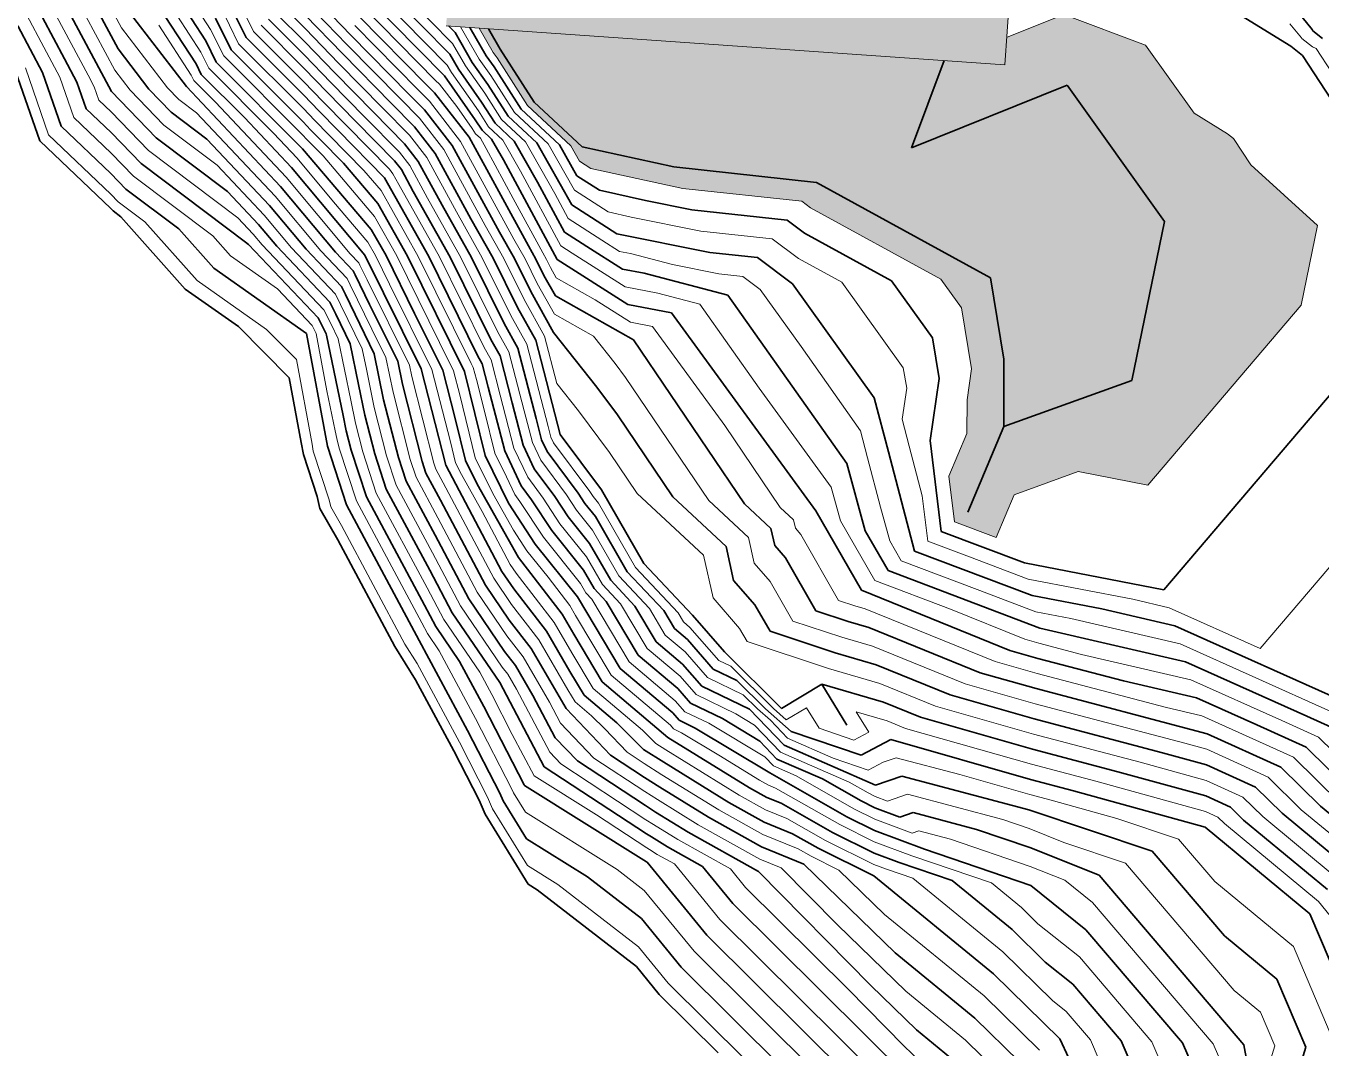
# Model space of a CAD drawing. Header units: millimetres. Extents: x -859836 to 307983, y -308065 to 649894.
# Drawn here: x 49824 to 135434, y 21072 to 88682 of the extents above; entities that cross this region are included whole.
import ezdxf

# ---------------------------------------------------------------- set-up
doc = ezdxf.new("R2010")
doc.units = ezdxf.units.MM
for name, color, linetype, lineweight in [('A-DETL-GENF', 92, 'Continuous', 9), ('A-DETL-MBND', 5, 'Continuous', 9), ('A-DETL-THIN', 151, 'Continuous', 9), ('C-TOPO', 7, 'Continuous', 9), ('C-TOPO-MAJR', 7, 'Continuous', 35), ('C-TOPO-MINR', 7, 'Continuous', 9)]:
    doc.layers.add(name, color=color, linetype=linetype, lineweight=lineweight)

msp = doc.modelspace()

# ---------------------------------------------------------------- hatches: boundary and pattern name
at = {"layer": 'A-DETL-GENF'}
msp.add_hatch(color=8, dxfattribs=at).paths.add_polyline_path([(114523, 86104), (122336, 197831), (85412, 200413), (77599, 88686), (89017, 87888)])
at = {"layer": 'A-DETL-MBND', "transparency": 33554585}
h = msp.add_hatch(color=1, dxfattribs=at)
h.paths.add_polyline_path([(-759872, -147838), (-751409, -147225), (-749609, -147143), (-733854, -145290), (-730653, -145570), (-721745, -145172), (-720814, -144887), (-719370, -144842), (-700946, -141995), (-695529, -141498), (-691142, -140868), (-678862, -139709), (-676064, -138561), (-673339, -137902), (-666588, -136592), (-665513, -135889), (-664558, -135218), (-662197, -133772), (-661519, -132852), (-659949, -130928), (-651084, -125443), (-650822, -125228), (-650213, -124939), (-646382, -122722), (-642214, -121295), (-640352, -120839), (-632919, -116639), (-632407, -116545), (-631232, -115977), (-624031, -110102), (-618435, -105784), (-615716, -103869), (-610671, -99638), (-609303, -97431), (-608187, -95168), (-606545, -92038), (-605546, -89814), (-602862, -83094), (-597357, -72506), (-595184, -69076), (-591888, -62294), (-588957, -58521), (-588686, -57663), (-586782, -51788), (-586421, -50671), (-585891, -49261), (-584837, -42142), (-583168, -34750), (-583236, -29503), (-581474, -24626), (-579291, -20446), (-577288, -10529), (-577844, -8379), (-576716, -5129), (-576923, -622), (-576761, 3433), (-577514, 8400), (-584433, 17478), (-591451, 26894), (-592059, 27631), (-594253, 29365), (-596698, 31520), (-606682, 39522), (-614114, 48456), (-617877, 53657), (-619367, 54812), (-621388, 57245), (-626371, 64609), (-630225, 76139), (-631882, 80641), (-631321, 82021), (-631047, 88615), (-629216, 99080), (-628971, 99848), (-627656, 101469), (-625202, 104951), (-622310, 108328), (-621916, 108853), (-618287, 112790), (-616954, 119597), (-611965, 123985), (-607391, 123672), (-603528, 125761), (-599346, 128280), (-596175, 130112), (-593901, 131920), (-587341, 139484), (-579017, 149394), (-573792, 168423), (-559581, 167597), (-555765, 171191), (-554261, 171958), (-551262, 173126), (-545079, 176205), (-536568, 178750), (-529133, 181370), (-526344, 189128), (-597518, 189128), (-597518, 207194), (-600686, 199575), (-609478, 188948), (-615919, 179175), (-616544, 177848), (-622914, 167950), (-630994, 157392), (-633191, 154309), (-645163, 133248), (-651286, 125168), (-651764, 119294), (-657364, 118029), (-668886, 104497), (-672322, 98230), (-678809, 91777), (-686744, 84898), (-689449, 82017), (-695207, 77404), (-695380, 71893), (-694273, 69271), (-689492, 45636), (-683652, 33844), (-677737, 19772), (-662028, -2904), (-651984, -24980), (-650691, -30222), (-651908, -42347), (-653635, -63919), (-656698, -68818), (-662024, -76036), (-666896, -86650), (-667567, -88913), (-681751, -105555), (-682213, -106748), (-682594, -107406), (-685917, -108622), (-692036, -110612), (-701719, -112727), (-713390, -117126), (-713858, -117303), (-715899, -118114), (-726309, -122425), (-732752, -123814), (-746954, -124818), (-750353, -125277), (-753407, -127865), (-764669, -132928), (-770641, -133394), (-784358, -129387), (-766211, -147534), (-765162, -147452), (-761763, -147700)])
h.paths.add_polyline_path([(-165073, -63985), (-152433, -63128), (-147212, -62558), (-145468, -61769), (-136004, -54982), (-133768, -53767), (-129949, -51511), (-119584, -45141), (-108212, -38110), (-106147, -37513), (-103534, -36430), (-95440, -33679), (-85435, -28121), (-81217, -27620), (-70310, -23490), (-69569, -23057), (-66354, -22120), (-63531, -20738), (-60354, -18737), (-51173, -14112), (-47726, -11549), (-46080, -8030), (-42098, 1247), (-71582, -3952), (-102491, 171344), (-31433, 183873), (-10665, 66090), (-8344, 71188), (-5480, 80840), (-4976, 82926), (-4345, 84088), (-2338, 91567), (-1942, 95428), (-648, 97607), (-1071, 98220), (-2510, 100800), (-3468, 101999), (-4531, 105589), (-4872, 106391), (-4883, 106838), (-4266, 108209), (-3836, 109670), (-3397, 110774), (-3406, 111243), (-3028, 112006), (-3263, 112804), (-5003, 115819), (-4795, 118868), (-5263, 125250), (-6517, 126820), (-6835, 127207), (-7506, 127369), (-7948, 127596), (-9992, 128520), (-10488, 129121), (-11669, 131806), (-11797, 132101), (-12046, 133135), (-12559, 133970), (-14267, 135969), (-16205, 140122), (-18451, 143457), (-18982, 145256), (-19057, 146525), (-18964, 150253), (-18988, 154876), (-19576, 155921), (-19786, 160906), (-20496, 162914), (-20826, 165369), (-20799, 166915), (-20107, 172970), (-19517, 173820), (-19312, 174558), (-18670, 176101), (-17060, 179067), (-15517, 180705), (-13911, 185702), (-4262, 188301), (-1645, 188923), (-105, 188210), (8503, 183584), (10926, 183912), (12005, 184043), (13640, 184361), (15131, 185109), (17172, 186245), (21649, 186967), (26966, 189922), (27822, 190382), (28403, 191056), (32119, 193617), (35169, 195832), (37685, 197143), (44902, 200225), (45756, 200160), (48502, 199127), (50290, 198574), (51191, 198365), (51921, 198324), (52221, 198344), (54759, 197846), (56032, 196790), (56464, 196469), (57692, 196367), (59108, 196361), (60941, 197154), (66233, 199839), (70130, 201192), (73048, 200979), (76924, 206128), (82127, 208080), (85344, 208780), (86075, 208372), (88573, 207914), (89729, 206890), (91276, 205317), (93776, 203937), (94137, 202344), (94391, 199786), (122336, 197831), (121797, 189716), (125647, 199482), (126089, 201383), (126324, 204787), (126905, 208036), (127554, 210427), (128482, 214073), (128746, 220996), (128473, 222544), (126624, 223852), (126936, 229764), (121612, 232554), (119877, 233364), (114690, 236608), (111762, 238823), (110636, 246522), (110029, 247546), (108783, 253509), (107371, 255011), (105531, 255323), (97841, 258447), (94527, 260036), (90352, 264357), (89017, 265316), (86132, 267662), (83932, 268416), (81219, 269590), (78181, 270815), (77485, 271254), (76016, 271688), (70070, 272996), (65720, 273763), (60235, 273305), (58972, 273395), (52899, 270581), (50487, 269940), (48782, 269681), (44888, 271379), (44155, 271664), (36008, 276151), (32279, 278102), (30572, 279889), (26209, 282046), (25647, 282628), (25305, 282619), (16014, 287701), (12948, 288678), (12218, 290013), (5109, 293561), (1173, 293491), (996, 295848), (-846, 297677), (-3706, 301772), (-4254, 303671), (-5166, 310755), (-5514, 312595), (-5824, 313912), (-11263, 323566), (-11006, 329168), (-11128, 331667), (-19570, 300160), (-119951, 327057), (-119803, 323213), (-126677, 316885), (-131916, 309583), (-138039, 307127), (-139811, 306218), (-145009, 304770), (-152454, 299923), (-155529, 293631), (-156974, 291356), (-164244, 289138), (-169538, 285729), (-171473, 283227), (-175794, 279460), (-179077, 276921), (-181978, 270226), (-183799, 266060), (-186962, 261812), (-188195, 260364), (-189518, 257544), (-192219, 254304), (-192584, 253707), (-193666, 250905), (-195467, 243388), (-196196, 242827), (-194515, 241920), (-193117, 240272), (-191870, 238552), (-189445, 238099), (-187379, 238829), (-181196, 237496), (-175260, 234188), (-174712, 233864), (-173921, 232781), (-172965, 231563), (-172393, 230212), (-171401, 229395), (-170346, 228036), (-168731, 226171), (-166947, 224795), (-166149, 223746), (-163251, 221790), (-159390, 213002), (-157244, 207107), (-158125, 203750), (-158684, 200374), (-157805, 198095), (-156223, 195786), (-156238, 193540), (-155648, 190949), (-154491, 184489), (-154880, 182143), (-154447, 180199), (-153070, 178898), (-149834, 176505), (-139965, 171530), (-138126, 170600), (-129357, 164765), (-128806, 164582), (-125625, 162125), (-121962, 159155), (-118169, 147987), (-115529, 142356), (-110100, 136364), (-104170, 130983), (-102874, 130179), (-102493, 125049), (-102587, 124307), (-102565, 123298), (-101236, 116731), (-101075, 108354), (-100903, 103207), (-100752, 100763), (-102347, 94828), (-103663, 92538), (-105020, 75873), (-113779, 78871), (-115927, 80336), (-116767, 79773), (-118030, 78279), (-120019, 71407), (-121727, 70570), (-124911, 67739), (-132123, 62869), (-134503, 61669), (-142143, 63655), (-144511, 65162), (-146330, 66255), (-93930, -25754), (-156629, -61462), (-204703, 22951), (-203169, 15882), (-200858, 9097), (-201011, 7340), (-201672, 4283), (-201800, 3453), (-202205, -1962), (-203074, -4336), (-205085, -7779), (-205398, -8805), (-204303, -12916), (-199204, -23507), (-197559, -24806), (-188446, -36297), (-186232, -39786), (-180001, -45528), (-178692, -50309), (-178316, -54011), (-176500, -58311), (-174921, -60229), (-168457, -62865), (-166443, -63531)])
h.paths.add_polyline_path([(-36382, 9575), (-36325, 9655), (-34497, 11838), (-31400, 15158), (-30158, 17103), (-28972, 19503), (-28725, 20204), (-24454, 28194), (-23969, 29653), (-22045, 35862), (-19945, 43004), (-18884, 49386), (-18505, 51142), (-18308, 51427), (-16088, 53703), (-14034, 56286), (-13124, 58389), (-12183, 60477), (-11466, 63512), (-44854, 57625), (-36383, 9584)])
h.paths.add_polyline_path([(-209307, 23977), (-205832, 24933), (-214036, 39337), (-155029, 72942), (-156196, 75860), (-157267, 77483), (-160083, 79252), (-162327, 81007), (-168562, 82322), (-171974, 82266), (-174895, 81970), (-178745, 82443), (-179832, 82459), (-182806, 83026), (-187870, 82820), (-190987, 82764), (-196740, 84867), (-206215, 90085), (-217797, 93191), (-220523, 94762), (-239193, 68099), (-236586, 66371), (-231472, 54327), (-229323, 51595), (-228392, 47968), (-224245, 38986), (-223941, 37016), (-223700, 36083), (-223413, 35510), (-223235, 34196), (-219932, 30913), (-219720, 30002), (-218890, 29933), (-218583, 30355), (-217413, 29932), (-217322, 28983), (-216667, 27680), (-215596, 26462), (-211752, 24276), (-211629, 24261)])
h.paths.add_polyline_path([(-104493, 32511), (-108740, 34478), (-111033, 34745), (-118279, 38197), (-121109, 39560), (-122686, 40146), (-124886, 42576), (-127774, 45075), (-127284, 49019), (-127353, 51467), (-126249, 53628), (-124638, 56522), (-122874, 56919), (-121333, 61662), (-118149, 64493), (-116851, 64289), (-109895, 61749), (-101431, 62897), (-97222, 57624), (-96994, 51839), (-95461, 45135), (-95182, 39024), (-97809, 35660), (-102505, 32673), (-103546, 32588)])
h.paths.add_polyline_path([(113952, 54850), (115144, 57676), (119371, 59200), (123981, 58308), (134122, 70221), (135206, 75484), (130794, 79482), (129640, 81238), (129018, 81691), (127052, 82907), (123829, 87412), (118436, 89438), (114649, 87913), (114523, 86104), (79787, 88533), (80974, 86559), (82982, 83414), (85870, 80693), (86415, 79732), (87156, 79254), (93254, 77937), (101112, 77088), (101690, 76657), (110303, 71926), (111655, 70038), (112330, 66003), (112029, 63955), (112025, 61722), (110833, 58895), (111202, 55882), (113573, 54992)])
h.paths.add_polyline_path([(46473, 90893), (46450, 90966), (46450, 90942)])
h.paths.add_polyline_path([(114914, 91699), (116742, 96586), (117222, 99339), (116281, 100813), (115714, 103134), (115083, 94112)])
h.paths.add_polyline_path([(77815, 91772), (81254, 140961), (77947, 134003), (77391, 132850), (76263, 127858), (75504, 126378), (70686, 116776), (69491, 114040), (69325, 112455), (69905, 111212), (72496, 104740), (73767, 102718), (74214, 102059), (75304, 98529), (75680, 97769), (77652, 92229)])
h.paths.add_polyline_path([(-430559, 174792), (-396358, 223636), (-410299, 232491), (-417613, 235355), (-425156, 238606), (-444149, 250578), (-452510, 252436), (-452510, 191303), (-451929, 191053), (-450916, 184024), (-444554, 181215), (-442283, 180124), (-434174, 176436)])
h.paths.add_polyline_path([(-462933, 188895), (-462489, 189128), (-463513, 189128)])
h.paths.add_polyline_path([(20902, 189411), (-15527, 199172), (-17080, 193377), (-157146, 230908), (-144206, 279204), (-133097, 276228), (-125333, 305205), (85106, 248818), (77341, 219841), (66233, 222817), (60021, 199635), (26079, 208730), (21836, 192894)])
h.paths.add_polyline_path([(-305163, 308526), (-297168, 312758), (-330807, 321772), (-305961, 308938)])
h.paths.add_polyline_path([(-101365, 344853), (-99267, 352685), (-106132, 348019), (-107260, 346432), (-107015, 346367)])
h.paths.add_polyline_path([(-77617, 359195), (-72055, 379953), (-74944, 376393), (-78127, 372078), (-79002, 371144), (-83284, 366025), (-86114, 364172), (-90178, 362561), (-78095, 359323)])
h.paths.add_polyline_path([(-70949, 384081), (-49147, 465447), (10755, 449396), (10427, 451476), (10340, 452557), (9561, 454240), (5848, 461010), (3088, 465731), (3916, 466341), (3829, 466873), (4301, 472115), (5273, 480727), (5235, 481311), (1254, 490409), (398, 499801), (248, 500675), (1538, 508051), (2399, 515172), (5336, 526780), (6042, 528818), (11319, 535892), (14764, 542803), (21028, 556609), (22026, 559450), (25679, 567225), (23762, 595967), (26857, 602002), (42608, 602571), (44738, 607162), (48181, 613963), (49550, 615647), (53154, 622325), (47956, 649894), (47874, 649894), (42817, 647426), (40858, 646138), (35158, 640491), (29786, 634475), (27764, 633773), (23010, 631806), (12648, 627092), (6576, 623443), (5459, 622546), (3132, 622423), (937, 621697), (-3757, 621182), (-10336, 620725), (-17509, 618636), (-20466, 617651), (-26978, 615727), (-29360, 614862), (-36198, 612616), (23495, 596621), (-6839, 483415), (-62468, 498321), (-61154, 491830), (-59928, 489468), (-56843, 481884), (-56752, 481249), (-55996, 465839), (-55728, 464742), (-55062, 458604), (-54604, 453643), (-54849, 452204), (-55585, 448717), (-57347, 441004), (-59178, 436511), (-62836, 421846), (-64420, 417337), (-65373, 414138), (-67663, 409612), (-67833, 408961), (-68221, 406728), (-67446, 402371), (-67164, 401641), (-67454, 400728), (-68102, 398277), (-69211, 394395), (-69530, 393435), (-70271, 388744), (-70595, 386619)])
h.paths.add_polyline_path([(-72390, 518021), (-67541, 536118), (-118601, 549800), (-111350, 544573), (-102792, 541248), (-98322, 538930), (-89693, 534294), (-86179, 534292), (-80614, 527648), (-74938, 522052), (-72698, 518856)])
h.paths.add_polyline_path([(-136180, 559285), (-135118, 563249), (-136667, 559600)])
h.paths.add_polyline_path([(-54600, 584415), (-47886, 609472), (-50553, 609641), (-55313, 609698), (-62008, 606325), (-64948, 609251), (-80643, 608301), (-83770, 607896), (-87388, 606897), (-94432, 606828), (-97621, 607514), (-101540, 606576), (-111704, 601349), (-115028, 602044), (-116464, 600991), (-56960, 585047)])
h.paths.add_polyline_path([(-105893, 632098), (-77034, 642660), (-60117, 645580), (-52045, 639137), (-36907, 649894), (-98339, 649894), (-105228, 633665)])

# ---------------------------------------------------------------- linework, layer by layer
at = {"layer": 'A-DETL-THIN'}
for p, q in [((114523, 86104), (122336, 197831)), ((77599, 88686), (114523, 86104))]:
    msp.add_line(p, q, dxfattribs=at)
at = {"layer": 'C-TOPO', "lineweight": 35}
for p, q in [((50741, 81074), (48991, 86128)), ((55434, 76607), (50741, 81074)), ((55582, 76454), (55434, 76607)), ((56107, 76059), (55582, 76454)), ((60360, 71270), (56107, 76059)), ((63883, 68791), (60360, 71270)), ((67232, 65414), (63883, 68791)), ((68026, 61120), (67232, 65414)), ((68169, 60334), (68026, 61120)), ((69075, 57555), (68169, 60334)), ((69253, 56769), (69075, 57555)), ((70442, 54683), (69253, 56769)), ((74219, 47630), (70442, 54683)), ((75582, 45434), (74219, 47630)), ((78101, 40745), (75582, 45434)), ((79782, 37477), (78101, 40745)), ((80176, 36541), (79782, 37477)), ((83020, 31923), (80176, 36541)), ((83625, 31545), (83020, 31923)), ((90173, 26470), (83625, 31545)), ((91684, 24618), (90173, 26470)), ((95580, 20752), (91684, 24618))]:
    msp.add_line(p, q, dxfattribs=at)
at = {"layer": 'C-TOPO-MAJR'}
for p, q in [((56797, 92775), (61073, 86178)), ((58507, 92638), (61714, 87690)), ((51503, 91810), (55474, 84345)), ((53267, 92132), (55915, 87155)), ((49738, 91488), (52385, 86512)), ((68329, 91157), (71305, 88076)), ((56356, 89965), (60432, 84665)), ((62997, 90716), (64381, 87911)), ((72370, 90580), (77484, 85379)), ((74000, 90711), (77836, 86810)), ((133426, 87336), (129018, 90062)), ((134849, 88433), (133322, 90315)), ((62355, 89203), (63393, 87099)), ((66355, 89534), (68257, 87625)), ((68293, 89391), (70773, 86823)), ((71837, 89328), (76313, 84777)), ((49296, 88678), (50924, 85596)), ((65368, 88723), (68220, 85859)), ((77761, 88675), (78188, 88241)), ((78188, 88241), (79332, 86260)), ((79173, 88576), (80256, 86701)), ((80401, 88490), (81180, 87141)), ((134879, 88362), (134849, 88433)), ((135520, 87850), (134879, 88362)), ((61714, 87690), (62406, 86288)), ((64381, 87911), (68184, 84093)), ((68257, 87625), (70241, 85571)), ((71305, 88076), (75141, 84174)), ((134195, 86723), (133426, 87336)), ((52385, 86512), (53199, 84970)), ((55915, 87155), (57953, 84505)), ((63393, 87099), (68148, 82327)), ((70773, 86823), (73970, 83572)), ((77836, 86810), (78408, 85820)), ((80256, 86701), (80767, 85976)), ((81180, 87141), (83411, 83647)), ((136502, 83210), (134195, 86723)), ((61073, 86178), (61419, 85476)), ((62406, 86288), (68112, 80561)), ((68220, 85859), (69708, 84318)), ((78408, 85820), (79943, 83644)), ((79332, 86260), (80355, 84810)), ((80767, 85976), (82553, 83180)), ((108356, 80622), (110511, 86385)), ((50924, 85596), (52152, 82050)), ((53199, 84970), (53813, 83197)), ((61419, 85476), (64272, 82613)), ((70241, 85571), (72798, 82970)), ((76313, 84777), (76824, 84256)), ((77484, 85379), (79530, 82478)), ((80355, 84810), (81694, 82713)), ((118640, 84763), (108356, 80622)), ((125085, 75753), (118640, 84763)), ((55474, 84345), (58432, 81279)), ((57953, 84505), (59432, 82972)), ((60432, 84665), (66658, 78052)), ((68184, 84093), (69176, 83066)), ((69708, 84318), (71626, 82368)), ((75141, 84174), (76163, 83132)), ((76824, 84256), (79118, 81313)), ((53813, 83197), (55460, 81630)), ((69176, 83066), (70455, 81766)), ((73970, 83572), (75503, 82009)), ((76163, 83132), (77998, 80778)), ((79943, 83644), (80835, 82247)), ((82553, 83180), (85089, 80817)), ((83411, 83647), (86581, 80693)), ((59432, 82972), (61789, 81197)), ((64272, 82613), (67385, 79307)), ((68148, 82327), (68644, 81814)), ((71626, 82368), (74182, 79762)), ((72798, 82970), (74843, 80885)), ((79530, 82478), (79976, 81780)), ((80835, 82247), (82103, 81065)), ((81694, 82713), (83596, 80941)), ((52152, 82050), (55446, 78915)), ((55460, 81630), (57432, 79586)), ((68644, 81814), (69283, 81163)), ((70455, 81766), (73522, 78638)), ((75503, 82009), (76879, 80243)), ((79976, 81780), (80610, 81189)), ((58432, 81279), (63146, 77730)), ((61789, 81197), (65932, 76798)), ((68112, 80561), (72652, 75225)), ((69283, 81163), (70817, 79600)), ((74843, 80885), (75760, 79708)), ((77998, 80778), (81134, 75029)), ((79118, 81313), (83037, 74127)), ((80610, 81189), (81384, 79825)), ((82103, 81065), (83650, 78337)), ((83596, 80941), (85916, 76849)), ((85089, 80817), (86248, 78771)), ((86581, 80693), (92659, 79352)), ((74182, 79762), (74641, 79173)), ((75760, 79708), (77328, 76834)), ((76879, 80243), (79231, 75931)), ((81384, 79825), (84940, 73224)), ((55446, 78915), (56432, 77893)), ((57432, 79586), (64433, 74315)), ((67385, 79307), (72217, 73518)), ((70817, 79600), (73087, 76932)), ((74641, 79173), (75425, 77736)), ((86248, 78771), (87731, 77814)), ((92659, 79352), (102088, 78334)), ((66658, 78052), (70279, 73715)), ((73522, 78638), (76458, 73420)), ((83650, 78337), (85428, 75037)), ((102088, 78334), (113573, 72026)), ((56432, 77893), (59932, 75258)), ((63146, 77730), (65205, 75543)), ((75425, 77736), (77872, 73387)), ((87731, 77814), (90770, 77143)), ((90770, 77143), (93849, 76522)), ((65932, 76798), (68341, 73912)), ((73087, 76932), (75045, 73453)), ((77328, 76834), (79285, 73355)), ((85916, 76849), (88882, 74935)), ((93849, 76522), (100135, 75843)), ((65205, 75543), (66402, 74109)), ((79231, 75931), (80699, 73322)), ((100135, 75843), (101291, 74981)), ((122917, 65227), (125085, 75753)), ((59932, 75258), (62244, 72655)), ((72652, 75225), (73631, 73485)), ((81134, 75029), (82112, 73290)), ((85428, 75037), (86911, 74080)), ((88882, 74935), (95039, 73692)), ((101291, 74981), (107033, 71827)), ((125044, 51390), (145327, 75214)), ((64433, 74315), (64460, 74284)), ((64460, 74284), (64533, 74233)), ((64533, 74233), (69140, 69378)), ((66402, 74109), (69910, 70413)), ((68341, 73912), (70679, 71448)), ((70279, 73715), (71448, 72483)), ((83037, 74127), (83526, 73257)), ((86911, 74080), (89247, 72594)), ((95039, 73692), (98182, 73353)), ((72217, 73518), (75947, 66002)), ((73631, 73485), (75512, 69668)), ((75045, 73453), (78807, 65818)), ((76458, 73420), (79683, 66876)), ((77872, 73387), (80559, 67934)), ((79285, 73355), (81435, 68992)), ((80699, 73322), (82311, 70050)), ((82112, 73290), (83188, 71108)), ((83526, 73257), (84064, 72166)), ((84940, 73224), (89613, 70252)), ((98182, 73353), (100494, 71628)), ((62244, 72655), (68371, 68344)), ((71448, 72483), (71582, 72214)), ((71582, 72214), (72532, 70257)), ((84064, 72166), (84819, 70817)), ((89247, 72594), (90693, 72318)), ((90693, 72318), (96228, 70863)), ((113573, 72026), (114473, 66646)), ((70679, 71448), (70947, 70909)), ((83188, 71108), (84697, 68410)), ((100494, 71628), (105903, 64073)), ((107033, 71827), (109738, 68049)), ((69910, 70413), (70311, 69605)), ((70947, 70909), (72847, 66996)), ((72532, 70257), (74397, 66499)), ((84819, 70817), (89979, 67911)), ((89613, 70252), (92504, 69701)), ((96228, 70863), (104075, 59741)), ((69140, 69378), (69668, 68316)), ((70311, 69605), (71256, 67660)), ((75512, 69668), (77377, 65910)), ((82311, 70050), (83519, 67892)), ((92504, 69701), (102047, 56608)), ((81435, 68992), (82341, 67373)), ((68371, 68344), (69754, 60876)), ((69668, 68316), (69684, 68228)), ((69684, 68228), (70785, 62916)), ((71256, 67660), (71816, 64956)), ((80559, 67934), (81163, 66855)), ((83519, 67892), (85132, 61667)), ((84697, 68410), (87556, 64789)), ((89979, 67911), (97318, 57070)), ((109738, 68049), (110188, 65359)), ((72847, 66996), (73469, 63951)), ((79683, 66876), (79985, 66337)), ((81163, 66855), (81970, 63742)), ((82341, 67373), (83551, 62704)), ((74397, 66499), (74708, 64976)), ((75947, 66002), (77577, 59626)), ((79985, 66337), (80389, 64780)), ((114473, 66646), (114464, 62179)), ((77377, 65910), (78192, 62722)), ((78807, 65818), (80176, 60262)), ((110188, 65359), (109586, 61265)), ((114464, 62179), (122917, 65227)), ((71816, 64956), (72231, 62926)), ((74708, 64976), (76013, 59876)), ((80389, 64780), (81476, 60580)), ((87556, 64789), (88920, 62952)), ((73469, 63951), (74448, 60126)), ((81970, 63742), (82695, 60942)), ((105903, 64073), (106830, 60503)), ((70785, 62916), (70992, 61901)), ((72231, 62926), (72883, 60376)), ((78192, 62722), (78877, 59944)), ((83551, 62704), (83914, 61304)), ((88920, 62952), (92590, 57532)), ((70992, 61901), (71318, 60626)), ((85132, 61667), (87861, 57993)), ((114464, 62179), (112081, 56526)), ((69754, 60876), (71018, 56998)), ((82695, 60942), (83422, 59396)), ((83914, 61304), (84277, 60531)), ((109586, 61265), (110323, 55238)), ((71318, 60626), (72330, 57523)), ((72883, 60376), (73642, 58049)), ((74448, 60126), (74954, 58574)), ((78877, 59944), (79645, 58375)), ((80176, 60262), (81712, 57125)), ((81476, 60580), (82567, 58261)), ((84277, 60531), (86324, 57776)), ((106830, 60503), (108564, 53950)), ((76013, 59876), (76266, 59100)), ((76266, 59100), (77225, 57309)), ((77577, 59626), (81293, 52603)), ((83422, 59396), (84787, 57559)), ((104075, 59741), (105306, 55279)), ((74954, 58574), (76872, 54992)), ((79645, 58375), (82389, 53515)), ((82567, 58261), (83249, 57342)), ((72330, 57523), (76167, 50358)), ((73642, 58049), (76519, 52675)), ((84787, 57559), (85672, 56202)), ((86324, 57776), (86767, 57098)), ((87861, 57993), (90669, 53130)), ((92590, 57532), (96100, 54254)), ((71018, 56998), (75814, 48041)), ((77225, 57309), (80197, 51690)), ((81712, 57125), (83483, 54411)), ((83249, 57342), (84578, 55306)), ((86767, 57098), (87468, 56224)), ((97318, 57070), (99073, 55431)), ((102047, 56608), (105054, 51359)), ((85672, 56202), (87074, 54454)), ((87468, 56224), (89574, 52576)), ((76872, 54992), (79101, 50778)), ((84578, 55306), (86681, 52684)), ((99073, 55431), (99324, 54307)), ((105306, 55279), (106809, 52654)), ((110323, 55238), (115824, 53173)), ((83483, 54411), (86287, 50914)), ((87074, 54454), (88478, 52022)), ((96100, 54254), (96601, 52007)), ((99324, 54307), (100029, 53498)), ((108564, 53950), (116331, 51013)), ((82389, 53515), (85262, 49780)), ((90669, 53130), (93878, 49706)), ((100029, 53498), (102034, 49999)), ((115824, 53173), (125044, 51390)), ((76519, 52675), (78005, 49866)), ((81293, 52603), (82081, 51447)), ((86681, 52684), (87383, 51468)), ((89574, 52576), (91981, 50008)), ((106809, 52654), (116838, 48852)), ((80197, 51690), (81773, 49379)), ((82081, 51447), (84236, 48646)), ((87383, 51468), (88185, 50612)), ((88478, 52022), (90083, 50310)), ((96601, 52007), (98010, 50388)), ((79101, 50778), (81466, 47312)), ((86287, 50914), (89105, 46176)), ((88185, 50612), (90298, 47059)), ((105054, 51359), (114867, 47378)), ((116331, 51013), (120941, 50121)), ((76167, 50358), (76910, 48954)), ((78005, 49866), (81158, 45244)), ((85262, 49780), (86033, 48453)), ((90083, 50310), (91492, 47941)), ((91981, 50008), (92685, 48824)), ((93878, 49706), (95992, 47277)), ((98010, 50388), (99013, 48638)), ((102034, 49999), (104182, 49289)), ((120941, 50121), (125759, 49009)), ((76910, 48954), (78486, 46643)), ((81773, 49379), (83210, 47512)), ((92685, 48824), (93556, 48089)), ((104182, 49289), (105537, 48890)), ((105537, 48890), (112897, 45903)), ((116838, 48852), (126473, 46627)), ((125759, 49009), (137770, 43611)), ((75814, 48041), (79012, 42086)), ((84236, 48646), (85779, 45991)), ((86033, 48453), (87911, 45294)), ((93556, 48089), (95247, 46146)), ((99013, 48638), (103311, 47218)), ((81466, 47312), (82184, 46378)), ((83210, 47512), (85524, 43529)), ((91492, 47941), (93233, 46472)), ((95992, 47277), (99762, 43541)), ((103311, 47218), (106019, 46420)), ((114867, 47378), (116717, 46850)), ((78486, 46643), (80085, 43665)), ((82184, 46378), (83341, 44386)), ((90298, 47059), (92910, 44855)), ((93233, 46472), (94501, 45015)), ((106019, 46420), (110926, 44429)), ((116717, 46850), (122370, 45359)), ((126473, 46627), (134481, 43029)), ((85779, 45991), (86718, 44411)), ((89105, 46176), (92587, 43238)), ((95247, 46146), (96825, 45383)), ((96825, 45383), (98710, 43515)), ((112897, 45903), (116596, 44848)), ((81158, 45244), (84091, 39678)), ((87911, 45294), (92264, 41621)), ((92910, 44855), (93755, 43883)), ((94501, 45015), (97658, 43490)), ((99762, 43541), (102439, 45147)), ((102439, 45147), (104084, 42438)), ((102439, 45147), (106502, 43950)), ((116596, 44848), (127902, 41865)), ((122370, 45359), (127188, 44246)), ((80085, 43665), (82754, 38479)), ((83341, 44386), (84808, 41603)), ((86718, 44411), (88894, 42575)), ((93755, 43883), (95860, 42867)), ((106502, 43950), (108955, 42955)), ((110926, 44429), (116476, 42847)), ((127188, 44246), (131191, 42447)), ((85524, 43529), (88463, 40446)), ((92587, 43238), (93010, 42752)), ((95860, 42867), (98326, 41384)), ((97658, 43490), (99939, 41105)), ((98710, 43515), (100411, 42019)), ((108955, 42955), (116355, 40845)), ((116476, 42847), (124955, 40609)), ((134481, 43029), (136103, 42291)), ((79012, 42086), (81148, 37937)), ((88894, 42575), (90648, 40829)), ((93010, 42752), (94062, 42244)), ((94062, 42244), (98995, 39278)), ((100411, 42019), (105029, 40454)), ((131191, 42447), (134436, 40972)), ((84808, 41603), (86277, 40062)), ((92264, 41621), (97643, 38297)), ((98326, 41384), (99467, 40191)), ((99939, 41105), (105975, 38470)), ((105029, 40454), (106985, 41481)), ((106985, 41481), (116234, 38843)), ((127902, 41865), (132770, 39653)), ((88463, 40446), (90712, 38969)), ((90648, 40829), (91991, 39974)), ((116355, 40845), (122008, 39353)), ((124955, 40609), (127858, 39809)), ((134436, 40972), (137939, 37526)), ((84091, 39678), (90838, 35247)), ((86277, 40062), (90775, 37108)), ((91991, 39974), (96291, 37317)), ((99467, 40191), (102485, 38874)), ((127858, 39809), (131103, 38334)), ((132770, 39653), (135397, 37068)), ((90712, 38969), (91717, 38328)), ((98995, 39278), (104086, 36379)), ((102485, 38874), (105030, 37424)), ((105975, 38470), (107727, 39067)), ((107727, 39067), (116114, 36841)), ((116234, 38843), (119061, 38097)), ((122008, 39353), (127814, 37752)), ((81148, 37937), (81362, 37429)), ((82754, 38479), (82757, 38473)), ((82757, 38473), (82775, 38443)), ((82775, 38443), (90854, 33397)), ((91717, 38328), (94940, 36337)), ((97643, 38297), (98809, 37649)), ((119061, 38097), (127770, 35695)), ((127814, 37752), (129437, 37015)), ((131103, 38334), (132855, 36611)), ((81362, 37429), (82907, 34919)), ((90775, 37108), (91444, 36682)), ((96291, 37317), (98622, 36020)), ((98809, 37649), (99747, 37266)), ((99747, 37266), (103141, 35334)), ((105030, 37424), (105946, 36967)), ((105946, 36967), (107593, 36355)), ((116114, 36841), (124265, 34102)), ((129437, 37015), (130313, 36153)), ((135397, 37068), (138165, 34774)), ((91444, 36682), (93588, 35357)), ((94940, 36337), (98436, 34392)), ((98622, 36020), (100500, 35254)), ((104086, 36379), (105917, 35464)), ((107593, 36355), (108469, 36653)), ((108469, 36653), (112663, 35540)), ((130313, 36153), (135848, 31565)), ((132855, 36611), (137006, 33170)), ((90838, 35247), (91171, 35035)), ((93588, 35357), (98249, 32763)), ((100500, 35254), (102196, 34288)), ((103141, 35334), (105889, 33961)), ((105917, 35464), (109211, 34240)), ((112663, 35540), (116176, 34340)), ((127770, 35695), (134689, 29960)), ((82907, 34919), (86947, 32396)), ((91171, 35035), (92236, 34377)), ((92236, 34377), (94553, 33088)), ((98436, 34392), (101252, 33243)), ((102196, 34288), (105860, 32458)), ((116176, 34340), (120761, 32509)), ((90854, 33397), (90896, 33364)), ((105889, 33961), (107536, 33349)), ((109211, 34240), (116239, 31838)), ((124265, 34102), (129052, 28493)), ((90896, 33364), (94839, 28532)), ((94553, 33088), (96544, 30647)), ((98249, 32763), (105673, 25221)), ((101252, 33243), (107271, 27372)), ((107536, 33349), (111050, 32148)), ((86947, 32396), (90505, 29638)), ((105860, 32458), (113781, 25983)), ((111050, 32148), (115010, 28910)), ((116239, 31838), (119893, 28904)), ((120761, 32509), (130333, 21290)), ((96544, 30647), (110094, 17200)), ((90505, 29638), (93134, 26416)), ((134689, 29960), (138494, 20981)), ((94839, 28532), (105001, 18446)), ((115010, 28910), (117198, 26766)), ((119893, 28904), (126274, 21425)), ((129052, 28493), (132511, 25625)), ((107271, 27372), (112552, 23055)), ((117198, 26766), (119025, 25299)), ((93134, 26416), (99908, 19692)), ((113781, 25983), (118157, 21693)), ((105673, 25221), (108682, 22286)), ((119025, 25299), (122215, 21559)), ((132511, 25625), (134414, 21135)), ((108682, 22286), (111323, 20127)), ((112552, 23055), (115469, 20196)), ((118157, 21693), (124455, 8163)), ((122215, 21559), (123366, 18874)), ((126274, 21425), (128575, 16054)), ((130333, 21290), (131327, 15873)), ((134414, 21135), (133581, 18400))]:
    msp.add_line(p, q, dxfattribs=at)
at = {"layer": 'C-TOPO-MINR'}
for p, q in [((57652, 92707), (61394, 86934)), ((59362, 92570), (62035, 88447)), ((50620, 91649), (53929, 85428)), ((52385, 91971), (55694, 85750)), ((54150, 92292), (56135, 88560)), ((48855, 91328), (50841, 87595)), ((63317, 91472), (64874, 88317)), ((74815, 90777), (78012, 87526)), ((62676, 89960), (63887, 87505)), ((66848, 89940), (68275, 88508)), ((68311, 90274), (71039, 87449)), ((72103, 89954), (76899, 85078)), ((73185, 90646), (77660, 86095)), ((65861, 89128), (68238, 86742)), ((118436, 89438), (114649, 87913)), ((123829, 87412), (118436, 89438)), ((56135, 88560), (59192, 84585)), ((58615, 88720), (60753, 85421)), ((62035, 88447), (62900, 86694)), ((64874, 88317), (68202, 84976)), ((68275, 88508), (70507, 86197)), ((71571, 88702), (75727, 84476)), ((78559, 88619), (79794, 86480)), ((79787, 88533), (80718, 86921)), ((134137, 87884), (133374, 88826)), ((50841, 87595), (52062, 85283)), ((63887, 87505), (68166, 83210)), ((71039, 87449), (74555, 83873)), ((78012, 87526), (78870, 86040)), ((127052, 82907), (123829, 87412)), ((134152, 87849), (134137, 87884)), ((134857, 87286), (134152, 87849)), ((61394, 86934), (61913, 85882)), ((62900, 86694), (68130, 81444)), ((68238, 86742), (69974, 84945)), ((79794, 86480), (80561, 85393)), ((80718, 86921), (80974, 86559)), ((80974, 86559), (82982, 83414)), ((135103, 87177), (134857, 87286)), ((137179, 84016), (135103, 87177)), ((49787, 85909), (51322, 81476)), ((55694, 85750), (56713, 84425)), ((61913, 85882), (66192, 81587)), ((70507, 86197), (73384, 83271)), ((77660, 86095), (77946, 85599)), ((78870, 86040), (80149, 84227)), ((52062, 85283), (52983, 82623)), ((53929, 85428), (54336, 84658)), ((60753, 85421), (60926, 85071)), ((60926, 85071), (62352, 83639)), ((68202, 84976), (69442, 83692)), ((69974, 84945), (72212, 82669)), ((76899, 85078), (77154, 84817)), ((77154, 84817), (78301, 83346)), ((77946, 85599), (79736, 83061)), ((80561, 85393), (82123, 82947)), ((54336, 84658), (54643, 83771)), ((56713, 84425), (58932, 82125)), ((59192, 84585), (59932, 83818)), ((75727, 84476), (76494, 83694)), ((80149, 84227), (81264, 82480)), ((54643, 83771), (55467, 82987)), ((59932, 83818), (61111, 82931)), ((62352, 83639), (67022, 78679)), ((68166, 83210), (68910, 82440)), ((69442, 83692), (71041, 82067)), ((73384, 83271), (75173, 81447)), ((74555, 83873), (75833, 82570)), ((76494, 83694), (78558, 81045)), ((78301, 83346), (79324, 81896)), ((79736, 83061), (80406, 82013)), ((82982, 83414), (85835, 80755)), ((52983, 82623), (55453, 80272)), ((55467, 82987), (57932, 80432)), ((61111, 82931), (66295, 77425)), ((68910, 82440), (69869, 81464)), ((72212, 82669), (74512, 80324)), ((75833, 82570), (77439, 80510)), ((81264, 82480), (82849, 81003)), ((82123, 82947), (84342, 80879)), ((129255, 81544), (127052, 82907)), ((51322, 81476), (55439, 77557)), ((58932, 82125), (62468, 79463)), ((66192, 81587), (67748, 79934)), ((68130, 81444), (68378, 81187)), ((69869, 81464), (72169, 79119)), ((71041, 82067), (73852, 79200)), ((75173, 81447), (76320, 79976)), ((79324, 81896), (79547, 81546)), ((79547, 81546), (79864, 81251)), ((80406, 82013), (81357, 81127)), ((129640, 81238), (129255, 81544)), ((68378, 81187), (68697, 80862)), ((68697, 80862), (69464, 80080)), ((77439, 80510), (80182, 75480)), ((78558, 81045), (82085, 74578)), ((79864, 81251), (80251, 80569)), ((80251, 80569), (82029, 77269)), ((81357, 81127), (82517, 79081)), ((82849, 81003), (84783, 77593)), ((84342, 80879), (86082, 77810)), ((85835, 80755), (86415, 79732)), ((130794, 79482), (129640, 81238)), ((55453, 80272), (56932, 78739)), ((57932, 80432), (63825, 75996)), ((67748, 79934), (70165, 77040)), ((69464, 80080), (72870, 76078)), ((74512, 80324), (75200, 79441)), ((76320, 79976), (78279, 76383)), ((86415, 79732), (87156, 79254)), ((62468, 79463), (65568, 76170)), ((72169, 79119), (73304, 77785)), ((73852, 79200), (74081, 78906)), ((74081, 78906), (74473, 78187)), ((75200, 79441), (76376, 77285)), ((82517, 79081), (85184, 74131)), ((87156, 79254), (91715, 78247)), ((135206, 75484), (130794, 79482)), ((56932, 78739), (62183, 74786)), ((67022, 78679), (71248, 73616)), ((74473, 78187), (77165, 73404)), ((91715, 78247), (93254, 77937)), ((93254, 77937), (101112, 77088)), ((55439, 77557), (55932, 77046)), ((66295, 77425), (69310, 73813)), ((73304, 77785), (75751, 73436)), ((76376, 77285), (78579, 73371)), ((82029, 77269), (83988, 73676)), ((84783, 77593), (85672, 75943)), ((86082, 77810), (88307, 76375)), ((101112, 77088), (101690, 76657)), ((55932, 77046), (57682, 75729)), ((70165, 77040), (72435, 74371)), ((78279, 76383), (79992, 73339)), ((88307, 76375), (89826, 76039)), ((101690, 76657), (110303, 71926)), ((57682, 75729), (61136, 71840)), ((63825, 75996), (64842, 74916)), ((65568, 76170), (67371, 74011)), ((72870, 76078), (74338, 73469)), ((80182, 75480), (81406, 73306)), ((85672, 75943), (87896, 74508)), ((89826, 76039), (94444, 75107)), ((134122, 70221), (135206, 75484)), ((62183, 74786), (63352, 73469)), ((64842, 74916), (65433, 74208)), ((82085, 74578), (82819, 73273)), ((87896, 74508), (89065, 73765)), ((94444, 75107), (99158, 74598)), ((99158, 74598), (100892, 73304)), ((65433, 74208), (69525, 69896)), ((67371, 74011), (70294, 70931)), ((69310, 73813), (71064, 71966)), ((72435, 74371), (72924, 73502)), ((83988, 73676), (84233, 73241)), ((85184, 74131), (85925, 73652)), ((85925, 73652), (89430, 71423)), ((89065, 73765), (89787, 73627)), ((89787, 73627), (92555, 72899)), ((63352, 73469), (66452, 71288)), ((71248, 73616), (71833, 73000)), ((71833, 73000), (71900, 72866)), ((71900, 72866), (72375, 71887)), ((72924, 73502), (73865, 71593)), ((74338, 73469), (77160, 67743)), ((75751, 73436), (79245, 66347)), ((77165, 73404), (80121, 67405)), ((78579, 73371), (80997, 68463)), ((79992, 73339), (81873, 69521)), ((81406, 73306), (82750, 70579)), ((82819, 73273), (83626, 71637)), ((84233, 73241), (84502, 72695)), ((92555, 72899), (95634, 72277)), ((100892, 73304), (103763, 71727)), ((71064, 71966), (71264, 71561)), ((84502, 72695), (84879, 72021)), ((84879, 72021), (87459, 70568)), ((95634, 72277), (97205, 72108)), ((97205, 72108), (98361, 71245)), ((110303, 71926), (111655, 70038)), ((61136, 71840), (65731, 68607)), ((66452, 71288), (68756, 68861)), ((71264, 71561), (72690, 68626)), ((72375, 71887), (75172, 66250)), ((73865, 71593), (76662, 65956)), ((83626, 71637), (84758, 69613)), ((89430, 71423), (91598, 71010)), ((98361, 71245), (101066, 67468)), ((103763, 71727), (107820, 66061)), ((70294, 70931), (70629, 70257)), ((70629, 70257), (72051, 67328)), ((82750, 70579), (84108, 68151)), ((87459, 70568), (89796, 69081)), ((91598, 71010), (94366, 70282)), ((94366, 70282), (98289, 64721)), ((123981, 58308), (134122, 70221)), ((69525, 69896), (69993, 68953)), ((81873, 69521), (82930, 67632)), ((84758, 69613), (87338, 68160)), ((111655, 70038), (112330, 66003)), ((65731, 68607), (67701, 66620)), ((68756, 68861), (69020, 68330)), ((69993, 68953), (70460, 67992)), ((72690, 68626), (73622, 66747)), ((89796, 69081), (91242, 68806)), ((91242, 68806), (96013, 62259)), ((69020, 68330), (69719, 64552)), ((70460, 67992), (71300, 63936)), ((77160, 67743), (78092, 65864)), ((80997, 68463), (81752, 67114)), ((82930, 67632), (84342, 62185)), ((84108, 68151), (84915, 65038)), ((87338, 68160), (88768, 66350)), ((72051, 67328), (72332, 65976)), ((80121, 67405), (80574, 66596)), ((81752, 67114), (82761, 63223)), ((101066, 67468), (104989, 61907)), ((67701, 66620), (68738, 61020)), ((72332, 65976), (72850, 63439)), ((73622, 66747), (74089, 64464)), ((75172, 66250), (75327, 65489)), ((76662, 65956), (77885, 61174)), ((79245, 66347), (79396, 66077)), ((79396, 66077), (79598, 65299)), ((80574, 66596), (81179, 64261)), ((88768, 66350), (89450, 65431)), ((107820, 66061), (108045, 64716)), ((112330, 66003), (112029, 63955)), ((75327, 65489), (76795, 59751)), ((78092, 65864), (78500, 64270)), ((79598, 65299), (80142, 63199)), ((89450, 65431), (94954, 57301)), ((69719, 64552), (70269, 61896)), ((74089, 64464), (75230, 60001)), ((78500, 64270), (79527, 60103)), ((81179, 64261), (82085, 60761)), ((84915, 65038), (86344, 63228)), ((98289, 64721), (103061, 58174)), ((108045, 64716), (107744, 62669)), ((71300, 63936), (71611, 62414)), ((72850, 63439), (73665, 60251)), ((112029, 63955), (112025, 61722)), ((80142, 63199), (80826, 60421)), ((82761, 63223), (83304, 61123)), ((86344, 63228), (88391, 60473)), ((107744, 62669), (108208, 60884)), ((70269, 61896), (70373, 61388)), ((71611, 62414), (72101, 60501)), ((84342, 62185), (84523, 61485)), ((96013, 62259), (99682, 56839)), ((104989, 61907), (105452, 60122)), ((112025, 61722), (110833, 58895)), ((68738, 61020), (68821, 60557)), ((70373, 61388), (70536, 60751)), ((77885, 61174), (78227, 59785)), ((83304, 61123), (83850, 59964)), ((84523, 61485), (84705, 61099)), ((84705, 61099), (87093, 57885)), ((108208, 60884), (109075, 57607)), ((68821, 60557), (69875, 57325)), ((70536, 60751), (71674, 57260)), ((72101, 60501), (72986, 57786)), ((73665, 60251), (74298, 58312)), ((75230, 60001), (75610, 58837)), ((79527, 60103), (80678, 57750)), ((80826, 60421), (81594, 58853)), ((82085, 60761), (82994, 58828)), ((83850, 59964), (85555, 57668)), ((88391, 60473), (90226, 57762)), ((105452, 60122), (106320, 56845)), ((76795, 59751), (76922, 59363)), ((76922, 59363), (77401, 58467)), ((78227, 59785), (78611, 59001)), ((115144, 57676), (119371, 59200)), ((119371, 59200), (123981, 58308)), ((131407, 47500), (141548, 59413)), ((74298, 58312), (76696, 53833)), ((75610, 58837), (77048, 56150)), ((77401, 58467), (80745, 52146)), ((78611, 59001), (79983, 56570)), ((81594, 58853), (82139, 57693)), ((82994, 58828), (84018, 57451)), ((110833, 58895), (111202, 55882)), ((72986, 57786), (76343, 51517)), ((80678, 57750), (82050, 55320)), ((82139, 57693), (82480, 57234)), ((84018, 57451), (85125, 55754)), ((85555, 57668), (86220, 56650)), ((87093, 57885), (87314, 57545)), ((87314, 57545), (87665, 57108)), ((90226, 57762), (94614, 53666)), ((103061, 58174), (103676, 55944)), ((109075, 57607), (109444, 54594)), ((113952, 54850), (115144, 57676)), ((69875, 57325), (69980, 56863)), ((69980, 56863), (70679, 55636)), ((71674, 57260), (75990, 49200)), ((79983, 56570), (81841, 53059)), ((82480, 57234), (84031, 54858)), ((86220, 56650), (87271, 55339)), ((87665, 57108), (90121, 52853)), ((94954, 57301), (97587, 54843)), ((99682, 56839), (100560, 56020)), ((106320, 56845), (106935, 54614)), ((77048, 56150), (79649, 51234)), ((85125, 55754), (86878, 53569)), ((100560, 56020), (100685, 55458)), ((103676, 55944), (105932, 52007)), ((111202, 55882), (113952, 54850)), ((70679, 55636), (74875, 47799)), ((82050, 55320), (82936, 53963)), ((84031, 54858), (86484, 51799)), ((87271, 55339), (89026, 52299)), ((97587, 54843), (97963, 53157)), ((100685, 55458), (101038, 55053)), ((101038, 55053), (103544, 50679)), ((82936, 53963), (84338, 52215)), ((106935, 54614), (107687, 53302)), ((109444, 54594), (112194, 53561)), ((76696, 53833), (78553, 50322)), ((86878, 53569), (87930, 51745)), ((94614, 53666), (95240, 50856)), ((97963, 53157), (99020, 51943)), ((107687, 53302), (112701, 51401)), ((112194, 53561), (116077, 52093)), ((81841, 53059), (82235, 52481)), ((82235, 52481), (84749, 49213)), ((89026, 52299), (91032, 50159)), ((90121, 52853), (92930, 49857)), ((76343, 51517), (77458, 49410)), ((80745, 52146), (81927, 50413)), ((84338, 52215), (85774, 50347)), ((86484, 51799), (86835, 51191)), ((87930, 51745), (89134, 50461)), ((99020, 51943), (100523, 49318)), ((105932, 52007), (110946, 50106)), ((112701, 51401), (116584, 49932)), ((116077, 52093), (122993, 50755)), ((79649, 51234), (81619, 48345)), ((86835, 51191), (87236, 50763)), ((87236, 50763), (89701, 46617)), ((95240, 50856), (97001, 48832)), ((103544, 50679), (104618, 50324)), ((122993, 50755), (125402, 50199)), ((78553, 50322), (81312, 46278)), ((81927, 50413), (83723, 48079)), ((85774, 50347), (86160, 49683)), ((86160, 49683), (88508, 45735)), ((89134, 50461), (90895, 47500)), ((91032, 50159), (92088, 48382)), ((92930, 49857), (93282, 49265)), ((104618, 50324), (105295, 50125)), ((105295, 50125), (113882, 46641)), ((110946, 50106), (115852, 48115)), ((116584, 49932), (118889, 49486)), ((125402, 50199), (131407, 47500)), ((75990, 49200), (76362, 48497)), ((77458, 49410), (79822, 45943)), ((84749, 49213), (85906, 47222)), ((93282, 49265), (93717, 48898)), ((93717, 48898), (95620, 46712)), ((97001, 48832), (97503, 47958)), ((100523, 49318), (103747, 48253)), ((118889, 49486), (126116, 47818)), ((76362, 48497), (77150, 47342)), ((81619, 48345), (82697, 46945)), ((83723, 48079), (85652, 44760)), ((92088, 48382), (93394, 47281)), ((97503, 47958), (102875, 46182)), ((103747, 48253), (105778, 47655)), ((115852, 48115), (116777, 47851)), ((74875, 47799), (75677, 46508)), ((77150, 47342), (79549, 42876)), ((85906, 47222), (87315, 44852)), ((90895, 47500), (93071, 45663)), ((93394, 47281), (94874, 45580)), ((105778, 47655), (111911, 45166)), ((116777, 47851), (119604, 47105)), ((119604, 47105), (126831, 45437)), ((126116, 47818), (136125, 43320)), ((75677, 46508), (78476, 41297)), ((81312, 46278), (81671, 45811)), ((82697, 46945), (84433, 43957)), ((89701, 46617), (92748, 44046)), ((95620, 46712), (96409, 46330)), ((96409, 46330), (99236, 43528)), ((113882, 46641), (116657, 45849)), ((79822, 45943), (80622, 44454)), ((81671, 45811), (82250, 44815)), ((88508, 45735), (92426, 42429)), ((93071, 45663), (94128, 44449)), ((94874, 45580), (97242, 44437)), ((102875, 46182), (106261, 45185)), ((116657, 45849), (125136, 43612)), ((126831, 45437), (132836, 42738)), ((82250, 44815), (84450, 40641)), ((85652, 44760), (86121, 43970)), ((87315, 44852), (90579, 42098)), ((106261, 45185), (109941, 43692)), ((111911, 45166), (116536, 43847)), ((80622, 44454), (81975, 41824)), ((84433, 43957), (85166, 42566)), ((86121, 43970), (87209, 43052)), ((92748, 44046), (93383, 43318)), ((94128, 44449), (96759, 43178)), ((97242, 44437), (98184, 43502)), ((109941, 43692), (116415, 41846)), ((116536, 43847), (126429, 41237)), ((79549, 42876), (81951, 38208)), ((87209, 43052), (88086, 42179)), ((93383, 43318), (94961, 42555)), ((96759, 43178), (97992, 42437)), ((98184, 43502), (99034, 42754)), ((99236, 43528), (100086, 42780)), ((100086, 42780), (101425, 43583)), ((101425, 43583), (102247, 42229)), ((104712, 43314), (106743, 42716)), ((105534, 41959), (104712, 43314)), ((125136, 43612), (127545, 43056)), ((127545, 43056), (129547, 42156)), ((85166, 42566), (87370, 40254)), ((88086, 42179), (89556, 40638)), ((90579, 42098), (91456, 41225)), ((92426, 42429), (92637, 42186)), ((92637, 42186), (93163, 41932)), ((94961, 42555), (98661, 40331)), ((97992, 42437), (99703, 40648)), ((99034, 42754), (100175, 41562)), ((102247, 42229), (104557, 41446)), ((104557, 41446), (105534, 41959)), ((106743, 42716), (107970, 42218)), ((107970, 42218), (116295, 39844)), ((129547, 42156), (133603, 40313)), ((132836, 42738), (135270, 41632)), ((78476, 41297), (80344, 37667)), ((81975, 41824), (83424, 39074)), ((91456, 41225), (92127, 40798)), ((93163, 41932), (95630, 40449)), ((100175, 41562), (103193, 40244)), ((116415, 41846), (123482, 39981)), ((126429, 41237), (127880, 40837)), ((135270, 41632), (139211, 37755)), ((84450, 40641), (85184, 39870)), ((87370, 40254), (90743, 38038)), ((89556, 40638), (90680, 39899)), ((92127, 40798), (96967, 37807)), ((95630, 40449), (98319, 38787)), ((98661, 40331), (99231, 39734)), ((99703, 40648), (104230, 38672)), ((103193, 40244), (105502, 39462)), ((106480, 39975), (107356, 40274)), ((107356, 40274), (111549, 39161)), ((127880, 40837), (131937, 38993)), ((133603, 40313), (136668, 37297)), ((85184, 39870), (90806, 36178)), ((90680, 39899), (91854, 39151)), ((99231, 39734), (100740, 39076)), ((105502, 39462), (106480, 39975)), ((116295, 39844), (120534, 38725)), ((123482, 39981), (127836, 38780)), ((83424, 39074), (87537, 36505)), ((91854, 39151), (95616, 36827)), ((98319, 38787), (98902, 38463)), ((100740, 39076), (104558, 36902)), ((104230, 38672), (105502, 37947)), ((111549, 39161), (116174, 37842)), ((120534, 38725), (127792, 36724)), ((127836, 38780), (130270, 37674)), ((131937, 38993), (134126, 36840)), ((81951, 38208), (82059, 37951)), ((82059, 37951), (82841, 36681)), ((90743, 38038), (91581, 37505)), ((96967, 37807), (98715, 36835)), ((98902, 38463), (99371, 38272)), ((99371, 38272), (103613, 35856)), ((105502, 37947), (105960, 37718)), ((105960, 37718), (106784, 37412)), ((106784, 37412), (108098, 37860)), ((108098, 37860), (114388, 36191)), ((116174, 37842), (117587, 37469)), ((130270, 37674), (131584, 36382)), ((80344, 37667), (80664, 36907)), ((80664, 36907), (82973, 33157)), ((91581, 37505), (94264, 35847)), ((95616, 36827), (98529, 35206)), ((98715, 36835), (100123, 36260)), ((104558, 36902), (105932, 36216)), ((117587, 37469), (121942, 36268)), ((134126, 36840), (137585, 33972)), ((82841, 36681), (88900, 32896)), ((87537, 36505), (90870, 34317)), ((90806, 36178), (91307, 35859)), ((100123, 36260), (102669, 34811)), ((105932, 36216), (108402, 35297)), ((114388, 36191), (116145, 35590)), ((121942, 36268), (126018, 34899)), ((127792, 36724), (128604, 36355)), ((128604, 36355), (129041, 35924)), ((131584, 36382), (136427, 32367)), ((91307, 35859), (92912, 34867)), ((94264, 35847), (98343, 33577)), ((98529, 35206), (100876, 34249)), ((103613, 35856), (105903, 34713)), ((108402, 35297), (108840, 35446)), ((108840, 35446), (110937, 34890)), ((116145, 35590), (118437, 34675)), ((129041, 35924), (135268, 30763)), ((90870, 34317), (91034, 34212)), ((92912, 34867), (96401, 32925)), ((100876, 34249), (101724, 33765)), ((102669, 34811), (105874, 33210)), ((105903, 34713), (108374, 33794)), ((110937, 34890), (116208, 33089)), ((118437, 34675), (122513, 33305)), ((126018, 34899), (128411, 32094)), ((91034, 34212), (91560, 33887)), ((91560, 33887), (92704, 33250)), ((98343, 33577), (99751, 33003)), ((101724, 33765), (103556, 32850)), ((108374, 33794), (113644, 31993)), ((82973, 33157), (84993, 31895)), ((88900, 32896), (90700, 31501)), ((92704, 33250), (95692, 29589)), ((96401, 32925), (97397, 31705)), ((99751, 33003), (103462, 29232)), ((103556, 32850), (106566, 29915)), ((105874, 33210), (106698, 32904)), ((106698, 32904), (108455, 32303)), ((116208, 33089), (118500, 32173)), ((122513, 33305), (129692, 24892)), ((84993, 31895), (90309, 27774)), ((97397, 31705), (104171, 24981)), ((108455, 32303), (114395, 27446)), ((113644, 31993), (115624, 30374)), ((118500, 32173), (120327, 30706)), ((128411, 32094), (133600, 27793)), ((90700, 31501), (93986, 27474)), ((115624, 30374), (116718, 29302)), ((120327, 30706), (128304, 21357)), ((135268, 30763), (136037, 29830)), ((95692, 29589), (107547, 17823)), ((103462, 29232), (107977, 24829)), ((106566, 29915), (113166, 24519)), ((116718, 29302), (119459, 27101)), ((90309, 27774), (92281, 25358)), ((93986, 27474), (102455, 19069)), ((114395, 27446), (117677, 24229)), ((133600, 27793), (136454, 21058)), ((119459, 27101), (124245, 21492)), ((92281, 25358), (97362, 20315)), ((104171, 24981), (107883, 21211)), ((107977, 24829), (111937, 21591)), ((129692, 24892), (131422, 23458)), ((113166, 24519), (116813, 20944)), ((117677, 24229), (118591, 23496)), ((118591, 23496), (120186, 21626)), ((131422, 23458), (132373, 21213)), ((111937, 21591), (114125, 19447)), ((120186, 21626), (120761, 20284)), ((124245, 21492), (125971, 17464)), ((107883, 21211), (109388, 19743)), ((128304, 21357), (129454, 18672)), ((132373, 21213), (131957, 19845))]:
    msp.add_line(p, q, dxfattribs=at)

doc.saveas('drawing.dxf')
